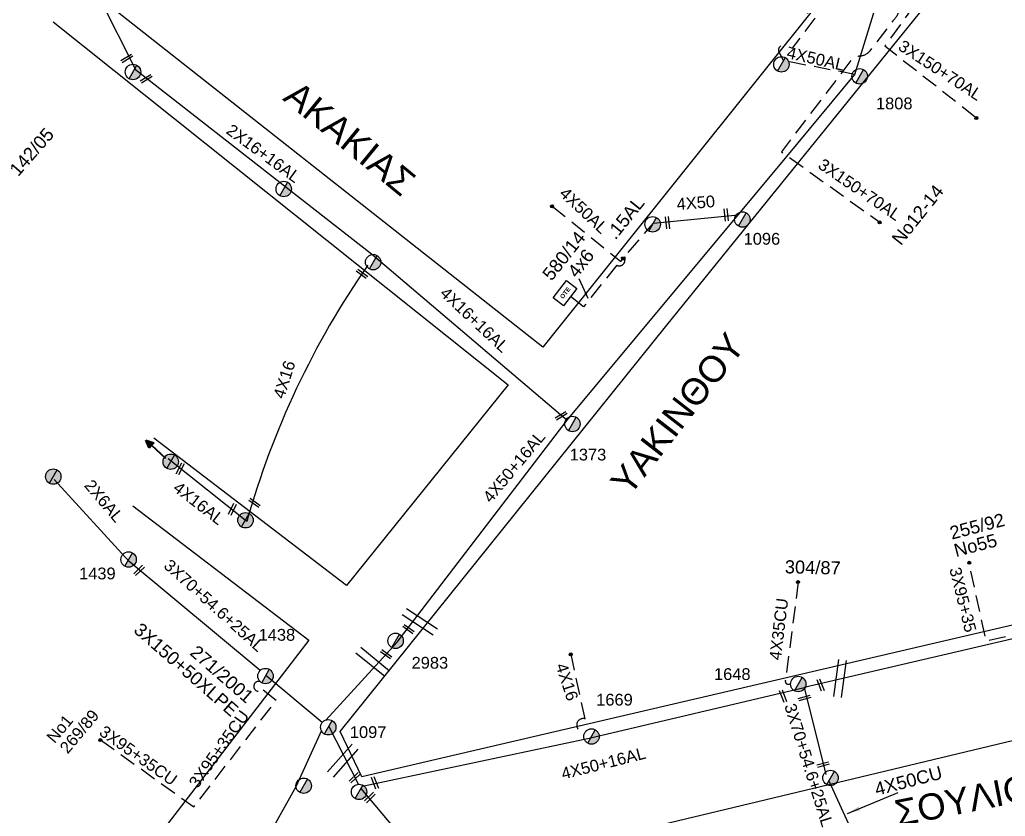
# Model space of a CAD drawing. Header units: millimetres. Extents: x 938 to 3112, y 793 to 1825.
# Drawn here: x 2313.4 to 2464.1, y 1477.1 to 1598.9 of the extents above; entities that cross this region are included whole.
import ezdxf
from ezdxf.enums import TextEntityAlignment as Align

# ---------------------------------------------------------------- set-up
doc = ezdxf.new("R2010")
doc.units = ezdxf.units.MM
doc.linetypes.add('DASHED', pattern=[19.05, 12.7, -6.35])
for name, color, linetype in [('Pillar OTE', 7, 'Continuous'), ('Γέφυρες Εναερίου Δικτύου', 7, 'Continuous'), ('Γυμνά εναέρια ΧΤ (3Φ)   4x16AL', 7, 'Continuous'), ('Γυμνά εναέρια ΧΤ (3Φ)   4x35CU', 7, 'Continuous'), ('Γυμνά εναέρια ΧΤ (3Φ)   4x50AL', 7, 'Continuous'), ('Γυμνά εναέρια ΧΤ και ΦΟΠ (1Φ)   2x16+16AL', 7, 'Continuous'), ('Γυμνά εναέρια ΧΤ και ΦΟΠ (3Φ)   4x16+16AL', 7, 'Continuous'), ('Γυμνά εναέρια ΧΤ και ΦΟΠ (3Φ)   4x50+16AL', 7, 'Continuous'), ('Εναέρια παροχή ΧΤ 4x16', 7, 'SYN_LINE'), ('Επίτονοι', 7, 'Continuous'), ('Επιγραφές - Σχήματα', 7, 'Continuous'), ('Καλώδια ΧΤ   2x6AL', 7, 'DASHED'), ('Καλώδια ΧΤ   3x150+70AL', 7, 'DASHED'), ('Καλώδια ΧΤ   3x150AL+50XLPE', 7, 'DASHED'), ('Καλώδια ΧΤ   3x95+35CU', 7, 'DASHED'), ('Καλώδια ΧΤ   4x50AL', 7, 'DASHED'), ('Μηχανική τομή', 7, 'Continuous'), ('Στύλος Ξύλινος', 7, 'Continuous'), ('Στύλος Ξύλινος @ 1', 7, 'Continuous'), ('Στύλος ΦΜ', 7, 'Continuous'), ('Στύλος ΦΜ @ 1', 7, 'Continuous'), ('Συνδέσεις', 7, 'Continuous'), ('Συνεστραμμένα ΧΤ   3x70+54.6+25AL', 7, 'SYN_LINE'), ('Τομή', 7, 'Continuous'), ('Υπόβαθρο ΔΕΗ', 7, 'Continuous'), ('Υπόγεια Καλώδια Δικτύου ΧΤ   .15', 7, 'DASHED'), ('Υπόγεια καλώδια Παροχών ΧΤ   4x6', 7, 'DASHED')]:
    doc.layers.add(name, color=color, linetype=linetype)
doc.styles.get("Standard").update_dxf_attribs({"font": 'arial.ttf'})
doc.linetypes.add('SYN_LINE', pattern='A,0.5,-0.0001,["/\\/\\/\\/",Standard,S=0.1,R=0,X=0,Y=-0.05],-0.25', length=0.7501)
doc.dimstyles.new('ISO-25', dxfattribs={"dimtxt": 2.5, "dimasz": 2.5, "dimexe": 1.25, "dimexo": 0.625, "dimtad": 1, "dimtxsty": 'Standard', "dimcen": 2.5, "dimaunit": 2, "dimazin": 0, "dimtfac": 1, "dimtmove": 0, "dimatfit": 3, "dimfxl": 1, "dimarcsym": 0})

# ---------------------------------------------------------------- blocks, each defined once
blk = doc.blocks.new('ΥΠΑΡΧΩΝ ΤΣΙΜΕΝΤΕΝΙΟΣ ΣΤΥΛΟΣ')
at = {"layer": 'Στύλος ΦΜ'}
blk.add_hatch(color=256, dxfattribs=at).paths.add_polyline_path([(-1.29, -2.28, 0.574793), (2.62, 0, 0.268822), (1.3, 2.27)])
blk.add_line((-1.29, -2.28), (1.3, 2.27), dxfattribs=at)
blk.add_circle((0, 0), 2.62, dxfattribs=at)
at = {"layer": 'Στύλος ΦΜ', "flags": 4}
for tag, p in [('ΑΡΙΘΜΟΣ', (-4.68, 8.05)), ('ΤΥΠΟΣ', (-4.91, 3.03))]:
    blk.add_attdef(tag, p, '', height=4, dxfattribs=at)
blk = doc.blocks.new('ΤΟΜΗ')
at = {"layer": 'Τομή', "ltscale": 40}
for p, q in [((-5.68, 0), (5.68, 0)), ((5.68, -2.33), (-5.68, -2.33))]:
    blk.add_line(p, q, dxfattribs=at)
blk = doc.blocks.new('ΕΠΙΤΟΝΟΣ')
at = {"layer": 'Επίτονοι', "lineweight": 40, "ltscale": 40}
blk.add_hatch(color=256, dxfattribs=at).paths.add_polyline_path([(-1.13, 6.47), (0, 9.1), (1.13, 6.47)])
for p, q in [((-1.13, 6.47), (0, 9.1)), ((0, 9.1), (1.13, 6.47)), ((1.13, 6.47), (-1.13, 6.47)), ((-1.13, 6.47), (0, 6.47)), ((0, 6.47), (0, 0))]:
    blk.add_line(p, q, dxfattribs=at)
blk = doc.blocks.new('ΥΠΑΡΧΩΝ ΞΥΛΙΝΟΣ ΣΤΥΛΟΣ')
at = {"layer": 'Στύλος Ξύλινος'}
h = blk.add_hatch(color=7, dxfattribs=at)
h.paths.add_polyline_path([(-2.62, 0, 0.270008), (-1.29, -2.28), (1.3, 2.27, 0.576266)])
h.paths.add_polyline_path([(-1.29, -2.28, 0.574793), (2.62, 0, 0.268822), (1.3, 2.27)])
at = {"layer": 'Στύλος Ξύλινος', "color": 7}
blk.add_line((-1.29, -2.28), (1.3, 2.27), dxfattribs=at)
blk.add_circle((0, 0), 2.62, dxfattribs=at)
at = {"layer": 'Στύλος Ξύλινος', "flags": 4}
for tag, p in [('ΑΡΙΘΜΟΣ', (-4.91, 8.6)), ('ΤΥΠΟΣ', (-4.85, 3.39))]:
    blk.add_attdef(tag, p, '', height=4, dxfattribs=at)
blk = doc.blocks.new('A$C6EAE3795')
at = {"layer": 'Στύλος Ξύλινος @ 1', "ltscale": 40, "xscale": 0.4499999999998181, "yscale": 0.4499999999998181, "zscale": 0.4499999999998181}
blk.add_blockref('ΥΠΑΡΧΩΝ ΞΥΛΙΝΟΣ ΣΤΥΛΟΣ', (1.18, 1.18), dxfattribs=at)
blk = doc.blocks.new('ΜΗΧΑΝΙΚΗ ΤΟΜΗ')
at = {"layer": 'Μηχανική τομή', "ltscale": 40}
for p, q in [((-1.89, 0.78), (1.89, 0.78)), ((1.89, 0), (-1.89, 0))]:
    blk.add_line(p, q, dxfattribs=at)
blk = doc.blocks.new('_ΣΥΝΔΕΣΗ')
at = {"layer": 'Συνδέσεις', "linetype": 'SYN_LINE', "ltscale": 40}
blk.add_hatch(color=256, dxfattribs=at).paths.add_polyline_path([(0.5, -0.01, 1), (-0.5, -0.01, 1)])
at = {"layer": 'Συνδέσεις'}
blk.add_circle((0, -0.01), 0.5, dxfattribs=at)
blk = doc.blocks.new('PILLAR ΟΤΕ')
at = {"layer": 'Pillar OTE', "ltscale": 40}
blk.add_lwpolyline([(-3.31, 2.02), (3.39, 2.02), (3.39, -1.99), (-3.31, -1.99)], close=True, dxfattribs=at)
at = {"layer": 'Pillar OTE', "insert": (-1.81, 0.71), "char_height": 1.3575, "width": 109.961, "attachment_point": 1}
blk.add_mtext('{\\fArial|b1|i0|c161|p34;OTE}', dxfattribs=at)
blk = doc.blocks.new('TSONTA XT1')
at = {"ltscale": 40}
h = blk.add_hatch(color=256, dxfattribs=at)
h.dxf.hatch_style = 1
h.paths.add_polyline_path([(595.96, 2487.66), (597.07, 2488.77), (595.96, 2489.87), (594.85, 2488.77)])
blk.add_lwpolyline([(594.85, 2488.77), (595.96, 2489.87), (597.07, 2488.77), (595.96, 2487.66)], close=True, dxfattribs=at)

msp = doc.modelspace()

# ---------------------------------------------------------------- linework, layer by layer
at = {"layer": 'Γέφυρες Εναερίου Δικτύου', "color": 62, "flags": 128}
for points in [[(2371.1, 1503.74), (2360.22, 1491.81)], [(2359.51, 1490.22), (2355.62, 1481.61), (2343.11, 1459.31), (2327.5, 1434.95), (2309.26, 1424.45)]]:
    msp.add_lwpolyline(points, dxfattribs=at)
at = {"layer": 'Γέφυρες Εναερίου Δικτύου', "color": 30, "flags": 128}
msp.add_lwpolyline([(2365.18, 1482.02), (2360.68, 1490.9)], dxfattribs=at)
at = {"layer": 'Γέφυρες Εναερίου Δικτύου', "color": 30, "linetype": 'SYN_LINE', "ltscale": 15, "flags": 128}
msp.add_lwpolyline([(2376.06, 1468.94), (2365.59, 1481.38)], dxfattribs=at)
at = {"layer": 'Γυμνά εναέρια ΧΤ (3Φ)   4x16AL', "color": 85}
msp.add_line((2348.13, 1522.18), (2336.09, 1531.75), dxfattribs=at)
at = {"layer": 'Γυμνά εναέρια ΧΤ (3Φ)   4x35CU', "color": 30, "linetype": 'DASHED', "ltscale": 0.2, "flags": 128}
msp.add_lwpolyline([(2432.42, 1512.94), (2430.47, 1497.91)], dxfattribs=at)
at = {"layer": 'Γυμνά εναέρια ΧΤ (3Φ)   4x35CU', "color": 30, "linetype": 'DASHED', "ltscale": 0.2}
msp.add_arc((2430.91, 1497.76), 0.472, 160.9251, 314.1777, dxfattribs=at)
at = {"layer": 'Γυμνά εναέρια ΧΤ (3Φ)   4x50AL', "color": 85, "linetype": 'DASHED', "ltscale": 0.2, "flags": 128}
msp.add_lwpolyline([(2394.82, 1570.37), (2405.28, 1561.92), (2410.29, 1567.79)], dxfattribs=at)
at = {"layer": 'Γυμνά εναέρια ΧΤ (3Φ)   4x50AL', "color": 85, "flags": 128}
msp.add_lwpolyline([(2410.29, 1567.79), (2423.26, 1569.06)], dxfattribs=at)
at = {"layer": 'Γυμνά εναέρια ΧΤ και ΦΟΠ (1Φ)   2x16+16AL', "color": 85}
msp.add_line((2331.08, 1591.25), (2367.2, 1563.07), dxfattribs=at)
at = {"layer": 'Γυμνά εναέρια ΧΤ και ΦΟΠ (3Φ)   4x16+16AL', "color": 85, "flags": 128}
msp.add_lwpolyline([(2367.2, 1563.07), (2397.08, 1537.67)], dxfattribs=at)
at = {"layer": 'Γυμνά εναέρια ΧΤ και ΦΟΠ (3Φ)   4x50+16AL', "color": 85}
msp.add_line((2314.52, 1624.32), (2331.08, 1591.25), dxfattribs=at)
at = {"layer": 'Γυμνά εναέρια ΧΤ και ΦΟΠ (3Φ)   4x50+16AL', "color": 85, "flags": 128}
msp.add_lwpolyline([(2371.1, 1503.74), (2397.08, 1537.67), (2430.68, 1577.97), (2441.07, 1590.52), (2448.65, 1615.2)], dxfattribs=at)
at = {"layer": 'Γυμνά εναέρια ΧΤ και ΦΟΠ (3Φ)   4x50+16AL', "color": 5, "flags": 128}
msp.add_lwpolyline([(2466.57, 1504.56), (2433.34, 1496.79)], dxfattribs=at)
at = {"layer": 'Γυμνά εναέρια ΧΤ και ΦΟΠ (3Φ)   4x50+16AL', "color": 30, "flags": 128}
msp.add_lwpolyline([(2365.78, 1481.72), (2400.47, 1489.08), (2433.34, 1496.79), (2436.65, 1483.48)], dxfattribs=at)
at = {"layer": 'Γυμνά εναέρια ΧΤ και ΦΟΠ (3Φ)   4x50+16AL', "color": 30, "linetype": 'SYN_LINE', "ltscale": 15, "flags": 128}
msp.add_lwpolyline([(2437.09, 1482.51), (2443.56, 1468.37)], dxfattribs=at)
at = {"layer": 'Εναέρια παροχή ΧΤ 4x16', "color": 30, "linetype": 'DASHED', "ltscale": 0.2, "flags": 128}
msp.add_lwpolyline([(2399.84, 1492.01), (2397.69, 1501.89)], dxfattribs=at)
at = {"layer": 'Εναέρια παροχή ΧΤ 4x16', "color": 85, "linetype": 'Continuous', "ltscale": 20}
msp.add_arc((2473.51, 1486.95), 130.24, 145.165, 164.3079, dxfattribs=at)
at = {"layer": 'Εναέρια παροχή ΧΤ 4x16', "color": 30, "linetype": 'DASHED', "ltscale": 0.2}
msp.add_arc((2399.54, 1491.06), 0.991, 72.9318, 302.2951, dxfattribs=at)
at = {"layer": 'Καλώδια ΧΤ   2x6AL', "color": 62, "linetype": 'SYN_LINE', "ltscale": 20, "flags": 128}
msp.add_lwpolyline([(2330.11, 1516.06), (2318.67, 1528.6)], dxfattribs=at)
at = {"layer": 'Καλώδια ΧΤ   3x150+70AL', "color": 85, "linetype": 'DASHED', "ltscale": 0.2, "flags": 128}
msp.add_lwpolyline([(2449.12, 1615.71), (2450.32, 1613.39), (2456.6, 1608.95), (2451.68, 1603.07, 0.410463), (2447.92, 1600.54, -0.154943), (2446.89, 1598.7), (2443.37, 1594.1, -0.208704), (2441.92, 1593.31, 0.101426), (2440.72, 1592.94), (2429.85, 1578.69), (2444.89, 1567.92)], format="xyb", dxfattribs=at)
at = {"layer": 'Καλώδια ΧΤ   3x150+70AL', "color": 27, "linetype": 'DASHED', "ltscale": 0.2, "flags": 128}
msp.add_lwpolyline([(2450.27, 1601.21), (2445.66, 1594.86), (2459.72, 1583.87)], dxfattribs=at)
at = {"layer": 'Καλώδια ΧΤ   3x95+35CU', "color": 85, "linetype": 'DASHED', "ltscale": 0.2, "flags": 128}
msp.add_lwpolyline([(2430.15, 1592.59), (2429.5, 1593.95, -0.62804), (2430.3, 1594.95), (2431.56, 1594.53), (2435.01, 1599.09), (2423.47, 1607.04)], format="xyb", dxfattribs=at)
at = {"layer": 'Καλώδια ΧΤ   3x95+35CU', "color": 5, "linetype": 'DASHED', "ltscale": 0.2, "flags": 128}
msp.add_lwpolyline([(2464.12, 1504.52), (2461.15, 1503.91), (2458.56, 1515.86)], dxfattribs=at)
at = {"layer": 'Καλώδια ΧΤ   3x95+35CU', "color": 62, "linetype": 'DASHED', "ltscale": 0.2, "flags": 128}
for points in [[(2352.62, 1494.8), (2350.5, 1496.48)], [(2325.76, 1488.79), (2340.01, 1478.56), (2352.62, 1494.8)]]:
    msp.add_lwpolyline(points, dxfattribs=at)
at = {"layer": 'Καλώδια ΧΤ   3x95+35CU', "color": 62, "linetype": 'DASHED', "ltscale": 0.2}
msp.add_arc((2349.93, 1496.98), 0.757, 73.2236, 319.0216, dxfattribs=at)
at = {"layer": 'Καλώδια ΧΤ   4x50AL', "color": 85, "ltscale": 0.2, "flags": 128}
msp.add_lwpolyline([(2441.07, 1590.52), (2430.15, 1592.59)], dxfattribs=at)
at = {"layer": 'Συνεστραμμένα ΧΤ   3x70+54.6+25AL', "color": 62, "linetype": 'SYN_LINE', "ltscale": 20, "flags": 128}
msp.add_lwpolyline([(2350.14, 1499.39), (2330.11, 1516.06)], dxfattribs=at)
at = {"layer": 'Συνεστραμμένα ΧΤ   3x70+54.6+25AL', "color": 62, "linetype": 'SYN_LINE', "ltscale": 10, "flags": 128}
msp.add_lwpolyline([(2359.66, 1491.47), (2351.03, 1498.65)], dxfattribs=at)
at = {"layer": 'Υπόβαθρο ΔΕΗ', "flags": 128}
for points in [[(2330.69, 1524.56), (2357.61, 1504.01), (2310.73, 1443.03), (2241.08, 1475.18), (2207.58, 1497.22), (2222.1, 1516.68), (2270.12, 1562.54), (2325.35, 1618.38), (2373.13, 1665.8)], [(2330.69, 1524.56), (2357.61, 1504.01), (2310.73, 1443.03), (2241.08, 1475.18), (2207.58, 1497.22), (2222.1, 1516.68), (2270.12, 1562.54), (2325.35, 1618.38), (2373.13, 1665.8)], [(2373.13, 1665.8), (2447.05, 1615.88), (2393.39, 1548.83), (2321.55, 1605.43)], [(2373.13, 1665.8), (2447.05, 1615.88), (2393.39, 1548.83), (2321.55, 1605.43)], [(2458.54, 1609.28), (2543.45, 1551.06), (2556.87, 1534.38), (2553.25, 1526.85), (2365.72, 1483.15), (2362.41, 1490.09), (2412.32, 1552.17), (2458.54, 1609.28)], [(2458.54, 1609.28), (2543.45, 1551.06), (2556.87, 1534.38), (2553.25, 1526.85), (2365.72, 1483.15), (2362.41, 1490.09), (2412.32, 1552.17), (2458.54, 1609.28)], [(2318.51, 1598.56), (2388.08, 1543.07), (2363.38, 1512.4), (2333.91, 1534.9)], [(2318.51, 1598.56), (2388.08, 1543.07), (2363.38, 1512.4), (2333.91, 1534.9)], [(2346.48, 1459.94), (2328.97, 1435.01), (2376.24, 1412.09), (2421.56, 1391.17), (2497.45, 1407.45), (2565.19, 1420.67), (2614.84, 1431.63), (2596.06, 1510.54), (2585.95, 1517.87), (2487.3, 1493.93), (2401.78, 1473.45), (2346.48, 1459.94)], [(2346.48, 1459.94), (2328.97, 1435.01), (2376.24, 1412.09), (2421.56, 1391.17), (2497.45, 1407.45), (2565.19, 1420.67), (2614.84, 1431.63), (2596.06, 1510.54), (2585.95, 1517.87), (2487.3, 1493.93), (2401.78, 1473.45), (2346.48, 1459.94)]]:
    msp.add_lwpolyline(points, dxfattribs=at)
at = {"layer": 'Υπόγεια καλώδια Παροχών ΧΤ   4x6', "color": 85, "linetype": 'DASHED', "ltscale": 0.2}
msp.add_lwpolyline([(2405.92, 1562.14, -0.581739), (2404.69, 1561.35), (2399.58, 1554.96), (2397.59, 1556.56)], format="xyb", dxfattribs=at)

# ---------------------------------------------------------------- block references
at = {"layer": 'Pillar OTE', "xscale": 0.4999999999999999, "yscale": 0.4999999999999999, "zscale": 0.4999999999999999, "rotation": 52.35103268607254}
msp.add_blockref('PILLAR ΟΤΕ', (2396.76, 1557.05), dxfattribs=at)
at = {"layer": 'Επίτονοι', "xscale": 0.4499999999997654, "yscale": 0.4499999999997654, "zscale": 0.4499999999997654, "rotation": 47.14915175598789}
msp.add_blockref('ΕΠΙΤΟΝΟΣ', (2335.67, 1531.84), dxfattribs=at)
msp.add_blockref('ΕΠΙΤΟΝΟΣ', (2335.67, 1531.84), dxfattribs=at)
at = {"layer": 'Επιγραφές - Σχήματα', "linetype": 'DASHED', "ltscale": 0.2}
msp.add_blockref('A$C6EAE3795', (2335.31, 1530.13), dxfattribs=at)
at = {"layer": 'Μηχανική τομή'}
for p, xscale, yscale, zscale, rotation in [((2329.66, 1593.12), 0.5000000000003321, 0.5000000000003321, 0.5000000000003321, 211.7123753503166), ((2332.63, 1590.01), 0.5000000000003321, 0.5000000000003321, 0.5000000000003321, 211.7123753503166), ((2412.25, 1567.82), 0.5000000000004097, 0.5000000000004097, 0.5000000000004097, 276.3552894696551), ((2421.21, 1569.01), 0.5000000000004097, 0.5000000000004097, 0.5000000000004097, 276.3552894696551), ((2365.84, 1560.18), 0.5000000000002508, 0.5000000000002508, 0.5000000000002508, 144.2015784593448), ((2396.08, 1538.51), 0.5000000000003321, 0.5000000000003321, 0.5000000000003321, 211.7123753503166), ((2337.75, 1530.31), 0.5000000000000996, 0.5000000000000996, 0.5000000000000996, 243.6684090148206), ((2345.72, 1524.12), 0.5000000000000996, 0.5000000000000996, 0.5000000000000996, 243.6684090148206), ((2349.4, 1525.17), 0.5000000000002508, 0.5000000000002508, 0.5000000000002508, 144.2015784593448), ((2331.51, 1514.84), 0.5000000000002163, 0.5000000000002163, 0.5000000000002163, 223.9352018776586), ((2372.95, 1505.89), 0.5000000000002675, 0.5000000000002675, 0.5000000000002675, 144.9209365044069), ((2369.53, 1502.05), 0.5000000000002675, 0.5000000000002675, 0.5000000000002675, 144.9209365044069), ((2436.03, 1497.24), 0.5000000000002885, 0.5000000000002885, 0.5000000000002885, 110.8566010750241), ((2430.28, 1495.55), 0.5000000000002885, 0.5000000000002885, 0.5000000000002885, 110.8566010750241), ((2433.31, 1495.38), 0.5000000000002712, 0.5000000000002712, 0.5000000000002712, 194.9475264165217), ((2436.16, 1485.21), 0.5000000000002712, 0.5000000000002712, 0.5000000000002712, 194.9475264165217), ((2364.44, 1483.15), 0.5000000000002163, 0.5000000000002163, 0.5000000000002163, 223.9352018776586), ((2367.89, 1482.29), 0.5000000000002885, 0.5000000000002885, 0.5000000000002885, 110.8566010750241), ((2366.8, 1480.13), 0.5000000000002163, 0.5000000000002163, 0.5000000000002163, 223.9352018776586)]:
    msp.add_blockref('ΜΗΧΑΝΙΚΗ ΤΟΜΗ', p, dxfattribs=dict(at, xscale=xscale, yscale=yscale, zscale=zscale, rotation=rotation))
at = {"layer": 'Στύλος Ξύλινος @ 1', "ltscale": 40, "xscale": 0.4499999999998181, "yscale": 0.4499999999998181, "zscale": 0.4499999999998181}
for p in [(2318.53, 1529.04), (2347.91, 1522.36)]:
    msp.add_blockref('ΥΠΑΡΧΩΝ ΞΥΛΙΝΟΣ ΣΤΥΛΟΣ', p, dxfattribs=at)
at = {"layer": 'Στύλος ΦΜ @ 1', "ltscale": 40, "xscale": 0.4499999999998181, "yscale": 0.4499999999998181, "zscale": 0.4499999999998181}
for p in [(2429.85, 1592.04), (2429.85, 1592.04), (2330.71, 1590.88), (2330.71, 1590.88), (2353.76, 1572.99), (2353.76, 1572.99), (2410.16, 1567.6), (2410.16, 1567.6), (2367.44, 1561.81), (2367.44, 1561.81), (2356.81, 1481.78), (2356.81, 1481.78), (2437.36, 1482.98), (2437.36, 1482.98), (2365.28, 1480.84), (2365.28, 1480.84)]:
    msp.add_blockref('ΥΠΑΡΧΩΝ ΤΣΙΜΕΝΤΕΝΙΟΣ ΣΤΥΛΟΣ', p, dxfattribs=at)
at = {"layer": 'Στύλος ΦΜ @ 1', "ltscale": 40}
ref = msp.add_blockref('ΥΠΑΡΧΩΝ ΤΣΙΜΕΝΤΕΝΙΟΣ ΣΤΥΛΟΣ', (2441.81, 1590.22), dxfattribs=dict(at, xscale=0.4499999999998181, yscale=0.4499999999998181, zscale=0.4499999999998181))
ref.add_attrib('ΤΥΠΟΣ', '1808', (2444.3, 1585.17), dxfattribs={"layer": 'Στύλος ΦΜ', "height": 1.8, "flags": 4})
ref = msp.add_blockref('ΥΠΑΡΧΩΝ ΤΣΙΜΕΝΤΕΝΙΟΣ ΣΤΥΛΟΣ', (2423.88, 1568.33), dxfattribs=dict(at, xscale=0.4499999999998181, yscale=0.4499999999998181, zscale=0.4499999999998181))
ref.add_attrib('ΤΥΠΟΣ', '1096', (2424.07, 1564.48), dxfattribs={"layer": 'Στύλος ΦΜ', "height": 1.8, "flags": 4})
ref = msp.add_blockref('ΥΠΑΡΧΩΝ ΤΣΙΜΕΝΤΕΝΙΟΣ ΣΤΥΛΟΣ', (2397.9, 1537.08), dxfattribs=dict(at, xscale=0.4499999999998181, yscale=0.4499999999998181, zscale=0.4499999999998181))
ref.add_attrib('ΤΥΠΟΣ', '1373', (2397.48, 1531.5), dxfattribs={"layer": 'Στύλος ΦΜ', "height": 1.8, "flags": 4})
ref = msp.add_blockref('ΥΠΑΡΧΩΝ ΤΣΙΜΕΝΤΕΝΙΟΣ ΣΤΥΛΟΣ', (2330.04, 1516.36), dxfattribs=dict(at, xscale=0.4499999999998181, yscale=0.4499999999998181, zscale=0.4499999999998181))
ref.add_attrib('ΤΥΠΟΣ', '1439', (2322.47, 1513.33), dxfattribs={"layer": 'Στύλος ΦΜ', "height": 1.8, "flags": 4})
ref = msp.add_blockref('ΥΠΑΡΧΩΝ ΤΣΙΜΕΝΤΕΝΙΟΣ ΣΤΥΛΟΣ', (2330.04, 1516.36), dxfattribs=dict(at, xscale=0.4499999999998181, yscale=0.4499999999998181, zscale=0.4499999999998181))
ref.add_attrib('ΤΥΠΟΣ', '1439', (2322.47, 1513.33), dxfattribs={"layer": 'Στύλος ΦΜ', "height": 1.8, "flags": 4})
ref = msp.add_blockref('ΥΠΑΡΧΩΝ ΤΣΙΜΕΝΤΕΝΙΟΣ ΣΤΥΛΟΣ', (2350.97, 1498.55), dxfattribs=dict(at, xscale=0.4499999999998181, yscale=0.4499999999998181, zscale=0.4499999999998181))
ref.add_attrib('ΤΥΠΟΣ', '1438', (2349.92, 1503.95), dxfattribs={"layer": 'Στύλος ΦΜ', "height": 1.8, "flags": 4})
ref = msp.add_blockref('ΥΠΑΡΧΩΝ ΤΣΙΜΕΝΤΕΝΙΟΣ ΣΤΥΛΟΣ', (2350.97, 1498.55), dxfattribs=dict(at, xscale=0.4499999999998181, yscale=0.4499999999998181, zscale=0.4499999999998181))
ref.add_attrib('ΤΥΠΟΣ', '1438', (2349.92, 1503.95), dxfattribs={"layer": 'Στύλος ΦΜ', "height": 1.8, "flags": 4})
ref = msp.add_blockref('ΥΠΑΡΧΩΝ ΤΣΙΜΕΝΤΕΝΙΟΣ ΣΤΥΛΟΣ', (2370.86, 1503.93), dxfattribs=dict(at, xscale=0.4499999999998181, yscale=0.4499999999998181, zscale=0.4499999999998181))
ref.add_attrib('ΤΥΠΟΣ', '2983', (2373.31, 1499.68), dxfattribs={"layer": 'Στύλος ΦΜ', "height": 1.8, "flags": 4})
ref = msp.add_blockref('ΥΠΑΡΧΩΝ ΤΣΙΜΕΝΤΕΝΙΟΣ ΣΤΥΛΟΣ', (2370.86, 1503.93), dxfattribs=dict(at, xscale=0.4499999999998181, yscale=0.4499999999998181, zscale=0.4499999999998181))
ref.add_attrib('ΤΥΠΟΣ', '2983', (2373.31, 1499.68), dxfattribs={"layer": 'Στύλος ΦΜ', "height": 1.8, "flags": 4})
ref = msp.add_blockref('ΥΠΑΡΧΩΝ ΤΣΙΜΕΝΤΕΝΙΟΣ ΣΤΥΛΟΣ', (2432.42, 1497.33), dxfattribs=dict(at, xscale=0.4499999999998181, yscale=0.4499999999998181, zscale=0.4499999999998181))
ref.add_attrib('ΤΥΠΟΣ', '1648', (2419.54, 1497.95), dxfattribs={"layer": 'Στύλος ΦΜ', "height": 1.8, "flags": 4})
ref = msp.add_blockref('ΥΠΑΡΧΩΝ ΤΣΙΜΕΝΤΕΝΙΟΣ ΣΤΥΛΟΣ', (2432.42, 1497.33), dxfattribs=dict(at, xscale=0.4499999999998181, yscale=0.4499999999998181, zscale=0.4499999999998181))
ref.add_attrib('ΤΥΠΟΣ', '1648', (2419.54, 1497.95), dxfattribs={"layer": 'Στύλος ΦΜ', "height": 1.8, "flags": 4})
ref = msp.add_blockref('ΥΠΑΡΧΩΝ ΤΣΙΜΕΝΤΕΝΙΟΣ ΣΤΥΛΟΣ', (2400.81, 1489.31), dxfattribs=dict(at, xscale=0.4499999999998181, yscale=0.4499999999998181, zscale=0.4499999999998181))
ref.add_attrib('ΤΥΠΟΣ', '1669', (2401.53, 1494.04), dxfattribs={"layer": 'Στύλος ΦΜ', "height": 1.8, "flags": 4})
ref = msp.add_blockref('ΥΠΑΡΧΩΝ ΤΣΙΜΕΝΤΕΝΙΟΣ ΣΤΥΛΟΣ', (2400.81, 1489.31), dxfattribs=dict(at, xscale=0.4499999999998181, yscale=0.4499999999998181, zscale=0.4499999999998181))
ref.add_attrib('ΤΥΠΟΣ', '1669', (2401.53, 1494.04), dxfattribs={"layer": 'Στύλος ΦΜ', "height": 1.8, "flags": 4})
ref = msp.add_blockref('ΥΠΑΡΧΩΝ ΤΣΙΜΕΝΤΕΝΙΟΣ ΣΤΥΛΟΣ', (2360.57, 1490.72), dxfattribs=dict(at, xscale=0.4499999999998181, yscale=0.4499999999998181, zscale=0.4499999999998181))
ref.add_attrib('ΤΥΠΟΣ', '1097', (2363.87, 1489.08), dxfattribs={"layer": 'Στύλος ΦΜ', "height": 1.8, "flags": 4})
ref = msp.add_blockref('ΥΠΑΡΧΩΝ ΤΣΙΜΕΝΤΕΝΙΟΣ ΣΤΥΛΟΣ', (2360.57, 1490.72), dxfattribs=dict(at, xscale=0.4499999999998181, yscale=0.4499999999998181, zscale=0.4499999999998181))
ref.add_attrib('ΤΥΠΟΣ', '1097', (2363.87, 1489.08), dxfattribs={"layer": 'Στύλος ΦΜ', "height": 1.8, "flags": 4})
at = {"layer": 'Συνδέσεις', "xscale": 0.4500000000000455, "yscale": 0.4500000000000455, "zscale": 0.4500000000000455}
for p in [(2459.67, 1583.85), (2394.78, 1570.35), (2444.85, 1567.9), (2458.56, 1515.87), (2432.38, 1512.92), (2397.65, 1501.87), (2325.72, 1488.77)]:
    msp.add_blockref('_ΣΥΝΔΕΣΗ', p, dxfattribs=at)
at = {"layer": 'Συνδέσεις', "xscale": 0.3075184835441075, "yscale": 0.3075184835441075, "zscale": 0.3075184835441075, "rotation": 49.48783615568369}
msp.add_blockref('TSONTA XT1', (2868.48, 925.86), dxfattribs=at)
at = {"layer": 'Τομή'}
for p, xscale, yscale, zscale, rotation in [((2374.88, 1507.31), 0.5000000000000158, 0.5000000000000158, 0.5000000000000158, 326.6560522045869), ((2374.88, 1507.31), 0.5000000000000158, 0.5000000000000158, 0.5000000000000158, 326.6560522045869), ((2367.73, 1501.16), 0.5000000000000017, 0.5000000000000017, 0.5000000000000017, 320.9299974327051), ((2367.73, 1501.16), 0.5000000000000017, 0.5000000000000017, 0.5000000000000017, 320.9299974327051), ((2438.23, 1498.25), 0.5000000000000484, 0.5000000000000484, 0.5000000000000484, 82.20130258952986), ((2438.23, 1498.25), 0.5000000000000484, 0.5000000000000484, 0.5000000000000484, 82.20130258952986), ((2362.33, 1486.02), 0.5000000000000292, 0.5000000000000292, 0.5000000000000292, 48.718797131588), ((2362.33, 1486.02), 0.5000000000000292, 0.5000000000000292, 0.5000000000000292, 48.718797131588)]:
    msp.add_blockref('ΤΟΜΗ', p, dxfattribs=dict(at, xscale=xscale, yscale=yscale, zscale=zscale, rotation=rotation))

# ---------------------------------------------------------------- texts
at = {"layer": 'Γυμνά εναέρια ΧΤ (3Φ)   4x16AL'}
msp.add_text('4X16AL', height=1.8, rotation=322.2324, dxfattribs=at).set_placement((2340.78, 1524.97), align=Align.MIDDLE)
at = {"layer": 'Γυμνά εναέρια ΧΤ (3Φ)   4x35CU'}
msp.add_text('4X35CU', height=1.8, rotation=83.0124, dxfattribs=at).set_placement((2429.44, 1505.73), align=Align.MIDDLE)
at = {"layer": 'Γυμνά εναέρια ΧΤ (3Φ)   4x50AL'}
for s, rotation, p in [('4X50AL', 316.8513, (2399.65, 1569.72)), ('4X50', 4.5704, (2416.76, 1570.91))]:
    msp.add_text(s, height=1.8, rotation=rotation, dxfattribs=at).set_placement(p, align=Align.MIDDLE)
at = {"layer": 'Γυμνά εναέρια ΧΤ και ΦΟΠ (1Φ)   2x16+16AL'}
msp.add_text('2X16+16AL', height=1.8, rotation=323.8463, dxfattribs=at).set_placement((2350.67, 1578.44), align=Align.MIDDLE)
at = {"layer": 'Γυμνά εναέρια ΧΤ και ΦΟΠ (3Φ)   4x16+16AL'}
msp.add_text('4X16+16AL', height=1.8, rotation=316.8748, dxfattribs=at).set_placement((2382.94, 1553.02), align=Align.MIDDLE)
at = {"layer": 'Γυμνά εναέρια ΧΤ και ΦΟΠ (3Φ)   4x50+16AL'}
for rotation, p in [(50.2878, (2388.96, 1530.55)), (14.2623, (2402.64, 1485.22))]:
    msp.add_text('4X50+16AL', height=1.8, rotation=rotation, dxfattribs=at).set_placement(p, align=Align.MIDDLE)
at = {"layer": 'Εναέρια παροχή ΧΤ 4x16', "ltscale": 20}
for rotation, p in [(72.4308, (2353.83, 1543.88)), (287.9851, (2397.08, 1497.66))]:
    msp.add_text('4X16', height=1.8, rotation=rotation, dxfattribs=at).set_placement(p, align=Align.MIDDLE)
at = {"layer": 'Επιγραφές - Σχήματα', "linetype": 'DASHED', "ltscale": 0.2, "attachment_point": 1}
for s, insert, char_height, width, rotation in [('ΑΚΑΚΙΑΣ', (2356.01, 1589.78), 4, 48.5909, 320.6441), ('142/05', (2311.66, 1576.12), 2, 17.7581, 48.8754), ('Νο12-14', (2446.55, 1565.49), 2, 17.7581, 51.4278), ('580/14', (2393.14, 1560.07), 2, 17.7581, 51.4278), ('4x6', (2396.99, 1560.51), 2, 17.7581, 51.4278), ('ΥΑΚΙΝΘΟΥ', (2403.45, 1528.34), 4, 48.5909, 52.1534), ('255/92', (2455.39, 1521.33), 2, 17.7581, 14.6225), ('Νο55', (2456.03, 1518.67), 2, 17.7581, 14.6225), ('304/87', (2430.4, 1516.26), 2, 17.7581, 358.6144), ('271/2001', (2340.58, 1503.43), 2, 17.7581, 318.8754), ('269/89', (2319.36, 1487.71), 1.8, 10.8079, 50.1774), ('Νο1', (2317.35, 1489.3), 1.8, 10.8079, 50.1774), ('4Χ50CU', (2443.9, 1482.18), 2, 17.7581, 14.6225), ('ΣΟΥΛΙΟΥ', (2446.87, 1479.48), 4, 48.5909, 11.277)]:
    msp.add_mtext(s, dxfattribs=dict(at, insert=insert, char_height=char_height, width=width, rotation=rotation))
at = {"layer": 'Καλώδια ΧΤ   2x6AL', "ltscale": 0.2}
msp.add_text('2X6AL', height=1.8, rotation=310.2989, dxfattribs=at).set_placement((2326.29, 1525.33), align=Align.MIDDLE)
at = {"layer": 'Καλώδια ΧΤ   3x150+70AL', "ltscale": 0.2}
for rotation, p in [(326.8779, (2454.15, 1591.15)), (325.6518, (2441.83, 1572.91))]:
    msp.add_text('3X150+70AL', height=1.8, rotation=rotation, dxfattribs=at).set_placement(p, align=Align.MIDDLE)
at = {"layer": 'Καλώδια ΧΤ   3x150AL+50XLPE', "linetype": 'DASHED', "ltscale": 0.2, "insert": (2331.99, 1506.86), "char_height": 2, "width": 17.7581, "attachment_point": 1, "rotation": 318.8754}
msp.add_mtext('3Χ150+50XLPE', dxfattribs=at)
at = {"layer": 'Καλώδια ΧΤ   3x95+35CU', "ltscale": 0.2}
for s, rotation, p in [('3X95+35', 283.8972, (2457.6, 1510.22)), ('3X95+35CU', 54.4365, (2343.85, 1487.4)), ('3X95+35CU', 324.7145, (2331.54, 1486.41))]:
    msp.add_text(s, height=1.8, rotation=rotation, dxfattribs=at).set_placement(p, align=Align.MIDDLE)
at = {"layer": 'Καλώδια ΧΤ   4x50AL', "ltscale": 0.2}
msp.add_text('4X50AL', height=1.8, rotation=347.2874, dxfattribs=at).set_placement((2435.12, 1592.91), align=Align.MIDDLE)
at = {"layer": 'Συνεστραμμένα ΧΤ   3x70+54.6+25AL', "ltscale": 20}
for rotation, p in [(49.6939, (2312.72, 1602.25)), (317.938, (2343.14, 1509.34)), (287.2812, (2434.04, 1484.94))]:
    msp.add_text('3X70+54.6+25AL', height=1.8, rotation=rotation, dxfattribs=at).set_placement(p, align=Align.MIDDLE)
at = {"layer": 'Υπόγεια Καλώδια Δικτύου ΧΤ   .15', "linetype": 'DASHED', "ltscale": 0.2, "insert": (2402.92, 1566.36), "char_height": 2, "width": 17.7581, "attachment_point": 1, "rotation": 51.3087}
msp.add_mtext('.15AL', dxfattribs=at)

# ---------------------------------------------------------------- leaders
at = {"layer": 'Επιγραφές - Σχήματα', "ltscale": 40}
for points, override in [([(2400.32, 1556.25), (2398.92, 1559.26)], {"dimasz": 1, "dimtad": 0}), ([(2439.94, 1477.55), (2447.72, 1480.75)], {"dimasz": 2, "dimtad": 0})]:
    msp.add_leader(points, dimstyle='ISO-25', override=override, dxfattribs=at)

doc.saveas('drawing.dxf')
